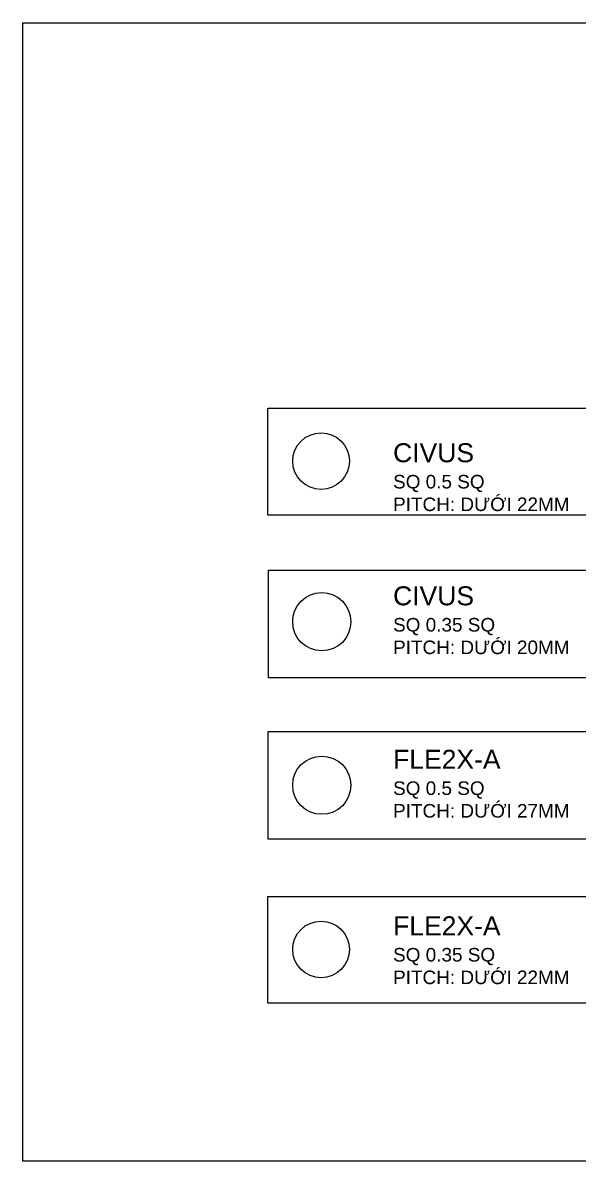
# Model space of a CAD drawing. Header units: millimetres. Extents: x 10828 to 12582, y 10200 to 11457.
# Drawn here: x 11961.2 to 12063.7, y 11022.1 to 11232.1 of the extents above; entities that cross this region are included whole.
import ezdxf

# ---------------------------------------------------------------- set-up
doc = ezdxf.new("R2010")
doc.units = ezdxf.units.MM
doc.styles.get("Standard").update_dxf_attribs({"font": 'arial.ttf'})

msp = doc.modelspace()

# ---------------------------------------------------------------- linework, layer by layer
for points in [[(11961.18, 11232.13), (12258.18, 11232.13), (12258.18, 11022.13), (11961.18, 11022.13)], [(12006.37, 11161.03), (12198.91, 11161.03), (12198.91, 11141.33), (12006.37, 11141.33)], [(12006.5, 11131.13), (12186.53, 11131.13), (12186.53, 11111.31), (12006.5, 11111.31)], [(12006.46, 11101.4), (12226.44, 11101.4), (12226.44, 11081.52), (12006.46, 11081.52)], [(12006.37, 11070.96), (12198.91, 11070.96), (12198.91, 11051.26), (12006.37, 11051.26)]]:
    msp.add_lwpolyline(points, close=True)
for centre, radius in [((12016.21, 11151.27), 5.22), ((12016.35, 11121.64), 5.37), ((12016.35, 11091.49), 5.37), ((12016.21, 11061.2), 5.22)]:
    msp.add_circle(centre, radius)

# ---------------------------------------------------------------- texts
at = {"char_height": 2.5, "attachment_point": 1}
for s, insert in [('{\\H1.4x;CIVUS}\\PSQ 0.5 SQ\\PPITCH: DƯỚI 22MM', (12029.5, 11154.56)), ('{\\H1.4x;CIVUS\\P}SQ 0.35 SQ\\PPITCH: DƯỚI 20MM', (12029.5, 11128.17)), ('{\\H1.4x;FLE2X-A}\\PSQ 0.5 SQ\\PPITCH: DƯỚI 27MM', (12029.5, 11098.02)), ('{\\H1.4x;FLE2X-A\\P}SQ 0.35 SQ\\PPITCH: DƯỚI 22MM', (12029.5, 11067.3))]:
    msp.add_mtext_dynamic_manual_height_columns(s, width=33.1939, gutter_width=12.5, heights=[0], dxfattribs=dict(at, insert=insert))

doc.saveas('drawing.dxf')
